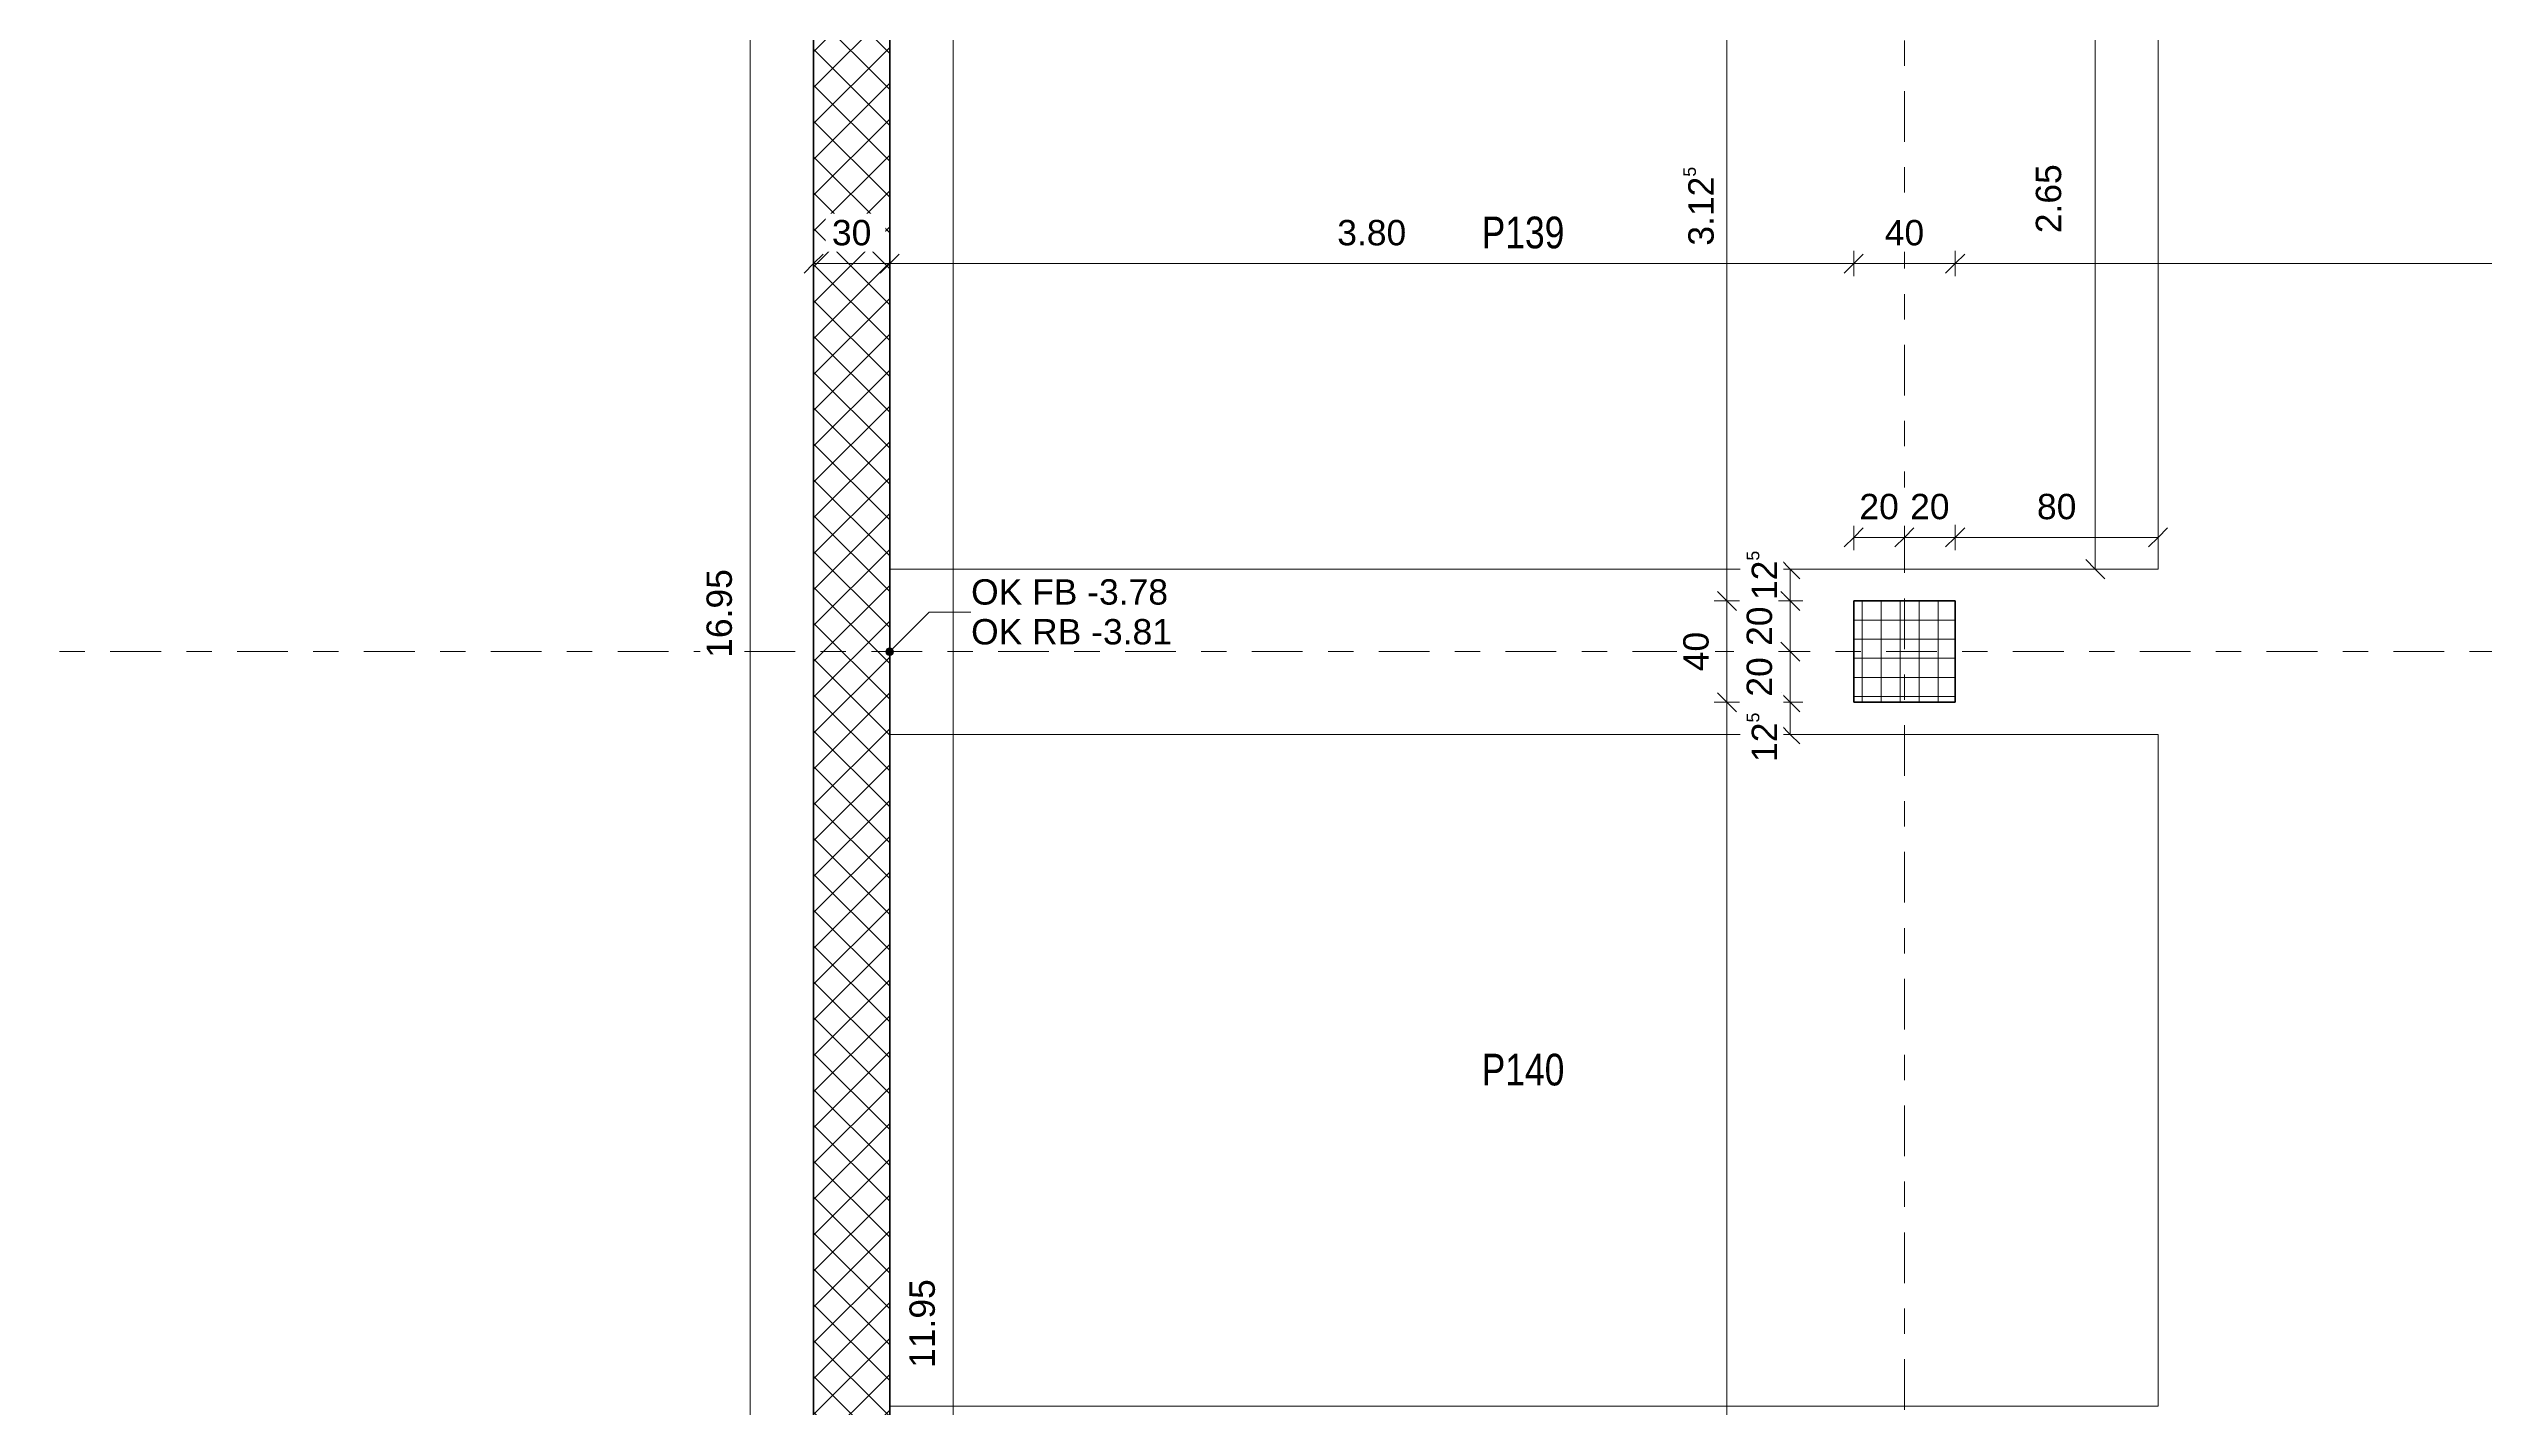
# Model space of a CAD drawing. Header units: metres. Extents: x -86 to 44, y -23 to 39.
# Drawn here: x -66.02 to -56.43, y 18.2 to 23.55 of the extents above; entities that cross this region are included whole.
import ezdxf

# ---------------------------------------------------------------- set-up
doc = ezdxf.new("R2010")
doc.units = ezdxf.units.M
doc.linetypes.add('_Rasterlinie_', pattern=[0.375, 0.2, -0.05, 0.075, -0.05])
for name, color, linetype, lineweight in [('A-____-____-DIMS', 7, 'Continuous', 5), ('A-____-____-DIMS-50', 7, 'Continuous', 5), ('A-WALL-____-MCUT', 7, 'Continuous', 35), ('A-WALL-____-PATT', 7, 'Continuous', 35), ('C-PRKG-____-IDEN', 7, 'Continuous', 5), ('C-PRKG-____-OTLN', 7, 'Continuous', 9), ('G-____-____-DIMS', 7, 'Continuous', 5), ('S-COLS-____-MCUT', 7, 'Continuous', 35), ('S-COLS-____-OTLN', 7, 'Continuous', 9), ('S-GRID-____-OTLN', 7, 'Continuous', 5)]:
    doc.layers.add(name, color=color, linetype=linetype, lineweight=lineweight)
doc.styles.add('Arial_1', font='arial.ttf', dxfattribs={"height": 0.1})
doc.styles.add('Arial_3', font='arial.ttf', dxfattribs={"width": 0.8, "height": 0.125})
doc.dimstyles.new('SUB_Rohbau_fein_1', dxfattribs={"dimscale": 0.3048, "dimtxt": 0.102026, "dimasz": 0.246063, "dimexe": 0.164042, "dimexo": 0.0625, "dimgap": 0.123031, "dimtad": 1, "dimrnd": 0.005, "dimzin": 0, "dimdsep": 46, "dimtxsty": 'Arial_1', "dimblk1": 'OBLIQUE', "dimblk2": 'OBLIQUE', "dimsah": 1, "dimcen": 0.09, "dimazin": 0, "dimtfac": 1, "dimtdec": 4, "dimtix": 1, "dimtmove": 0, "dimatfit": 3, "dimfxl": 0.164042, "dimfxlon": 1, "dimtvp": 1, "dimtfill": 1, "dimtolj": 1, "dimtzin": 0, "dimarcsym": 2})
doc.dimstyles.new('SUB_Rohbau_fein_2', dxfattribs={"dimscale": 0.3048, "dimtxt": 0.102026, "dimasz": 0.246063, "dimexe": 0.164042, "dimexo": 0.0625, "dimgap": 0.123031, "dimtad": 1, "dimrnd": 0.005, "dimzin": 0, "dimdsep": 46, "dimtxsty": 'Arial_1', "dimblk1": 'OBLIQUE', "dimblk2": 'OBLIQUE', "dimsah": 1, "dimcen": 0.09, "dimazin": 0, "dimtfac": 1, "dimtdec": 4, "dimtix": 1, "dimtmove": 2, "dimatfit": 3, "dimfxl": 0.164042, "dimfxlon": 1, "dimtvp": 1, "dimtfill": 1, "dimtolj": 1, "dimtzin": 0, "dimarcsym": 2})
doc.dimstyles.new('SUB_Rohbau_fein_3', dxfattribs={"dimscale": 0.3048, "dimtxt": 0.102026, "dimasz": 0.246063, "dimexe": 0.164042, "dimexo": 0.0625, "dimgap": 0.123031, "dimtad": 1, "dimdec": 1, "dimlfac": 100, "dimrnd": 0.5, "dimdsep": 46, "dimtxsty": 'Arial_1', "dimblk1": 'OBLIQUE', "dimblk2": 'OBLIQUE', "dimsah": 1, "dimcen": 0.09, "dimazin": 0, "dimtfac": 1, "dimtdec": 4, "dimtix": 1, "dimtmove": 2, "dimatfit": 3, "dimfxl": 0.164042, "dimfxlon": 1, "dimtvp": 1, "dimtfill": 1, "dimtolj": 1, "dimtzin": 0, "dimarcsym": 2})
doc.dimstyles.new('SUB_Rohbau_fein_6', dxfattribs={"dimscale": 0.3048, "dimtxt": 0.102026, "dimasz": 0.246063, "dimexe": 0.164042, "dimexo": 0.0625, "dimgap": 0.123031, "dimtad": 1, "dimdec": 1, "dimlfac": 100, "dimrnd": 0.5, "dimdsep": 46, "dimtxsty": 'Arial_1', "dimblk1": 'OBLIQUE', "dimblk2": 'OBLIQUE', "dimsah": 1, "dimcen": 0.09, "dimazin": 0, "dimtfac": 1, "dimtdec": 4, "dimtix": 1, "dimtmove": 0, "dimatfit": 3, "dimfxl": 0.164042, "dimfxlon": 1, "dimtvp": 1, "dimtfill": 1, "dimtolj": 1, "dimtzin": 0, "dimarcsym": 2})
doc.dimstyles.new('SUB_Rohbau_fein_7', dxfattribs={"dimscale": 0.3048, "dimtxt": 0.102026, "dimasz": 0.246063, "dimexe": 0.164042, "dimexo": 0.0625, "dimgap": 0.123031, "dimtad": 1, "dimrnd": 0.005, "dimzin": 0, "dimdsep": 46, "dimtxsty": 'Arial_1', "dimblk1": 'OBLIQUE', "dimblk2": 'OBLIQUE', "dimsah": 1, "dimcen": 0.09, "dimazin": 0, "dimtfac": 1, "dimtdec": 4, "dimtix": 1, "dimtmove": 0, "dimatfit": 3, "dimfxl": 0.164042, "dimfxlon": 1, "dimtvp": 1, "dimtfill": 1, "dimtolj": 1, "dimtzin": 0, "dimarcsym": 2})
doc.dimstyles.new('SUB_Rohbau_fein_8', dxfattribs={"dimscale": 0.3048, "dimtxt": 0.102026, "dimasz": 0.246063, "dimexe": 0.164042, "dimexo": 0.0625, "dimgap": 0.123031, "dimtad": 1, "dimdec": 1, "dimlfac": 100, "dimrnd": 0.5, "dimdsep": 46, "dimtxsty": 'Arial_1', "dimblk1": 'OBLIQUE', "dimblk2": 'OBLIQUE', "dimsah": 1, "dimcen": 0.09, "dimazin": 0, "dimtfac": 1, "dimtdec": 4, "dimtix": 1, "dimtmove": 0, "dimatfit": 3, "dimfxl": 0.164042, "dimfxlon": 1, "dimtvp": 1, "dimtfill": 1, "dimtolj": 1, "dimtzin": 0, "dimarcsym": 2})

# ---------------------------------------------------------------- blocks, each defined once
blk = doc.blocks.new('PP_Parkplatz - 2650 x 5000-8868460--01_UG_OK_FFB_AF')
at = {"layer": 'C-PRKG-____-OTLN', "color": 253, "true_color": 0x999999}
for p, q in [((-62.708, 24.151), (-62.608, 24.151)), ((-62.708, 24.151), (-62.708, 21.5016)), ((-62.608, 24.151), (-62.708, 24.151)), ((-62.708, 24.151), (-62.608, 24.151)), ((-62.708, 21.5016), (-62.708, 24.151)), ((-62.608, 24.151), (-61.608, 24.151)), ((-61.608, 24.151), (-62.608, 24.151)), ((-62.608, 24.151), (-61.608, 24.151)), ((-61.608, 24.151), (-59.758, 24.151)), ((-59.758, 24.151), (-61.608, 24.151)), ((-61.608, 24.151), (-59.758, 24.151)), ((-59.608, 24.151), (-57.708, 24.151)), ((-57.708, 24.151), (-59.608, 24.151)), ((-59.608, 24.151), (-57.708, 24.151)), ((-57.708, 24.151), (-57.708, 21.5016)), ((-57.708, 21.5016), (-57.708, 24.151)), ((-57.708, 24.151), (-57.708, 21.5016)), ((-57.708, 24.151), (-57.708, 24.151)), ((-62.708, 21.5016), (-57.708, 21.5016)), ((-62.708, 21.5016), (-57.708, 21.5016)), ((-57.708, 21.5016), (-62.708, 21.5016)), ((-57.708, 21.5016), (-57.708, 21.5016))]:
    blk.add_line(p, q, dxfattribs=at)
blk = doc.blocks.new('PP_Parkplatz - 2650 x 5000-V32--01_UG_OK_FFB_AF')
at = {"layer": 'C-PRKG-____-OTLN', "color": 253, "true_color": 0x999999}
for p, q in [((-62.708, 20.85), (-57.708, 20.85)), ((-62.708, 18.2005), (-62.708, 20.85)), ((-57.708, 20.85), (-62.708, 20.85)), ((-62.708, 18.2005), (-62.708, 20.85)), ((-62.708, 20.85), (-57.708, 20.85)), ((-57.708, 18.2005), (-57.708, 20.85)), ((-57.708, 18.2005), (-57.708, 20.85)), ((-57.708, 20.85), (-57.708, 18.2005)), ((-57.708, 20.85), (-57.708, 20.85)), ((-62.708, 18.2005), (-57.708, 18.2005)), ((-62.708, 18.2005), (-57.708, 18.2005)), ((-57.708, 18.2005), (-62.708, 18.2005)), ((-57.708, 18.2005), (-57.708, 18.2005))]:
    blk.add_line(p, q, dxfattribs=at)
blk = doc.blocks.new('DIMBLOCK893--01_UG_OK_FFB_AF')
at = {"layer": 'A-____-____-DIMS-50'}
for p, q in [((-59.158, 21.5016), (-59.208, 21.5016)), ((-59.158, 21.5016), (-59.1955, 21.5391)), ((-59.158, 21.5016), (-59.158, 21.3766)), ((-59.158, 21.5016), (-59.1205, 21.4641)), ((-59.158, 21.5016), (-59.108, 21.5016)), ((-59.158, 21.3766), (-59.1955, 21.4141)), ((-59.158, 21.3766), (-59.208, 21.3766)), ((-59.158, 21.3766), (-59.1205, 21.3391)), ((-59.158, 21.3766), (-59.108, 21.3766))]:
    blk.add_line(p, q, dxfattribs=at)
at = {"layer": 'A-____-____-DIMS-50', "color": 0, "insert": (-59.33, 21.38), "char_height": 0.1, "width": 0.248525, "attachment_point": 1, "rotation": 90, "line_spacing_factor": 0.941778, "style": 'Arial_1', "bg_fill": 3, "box_fill_scale": 1.25, "bg_fill_color": 256, "bg_fill_true_color": 13158600, "bg_fill_transparency": 0}
blk.add_mtext('12\\A2\\H0.5x;\\S5^  ;\\H2x;', dxfattribs=at)
blk = doc.blocks.new('_Oblique')
at = {"color": 0, "linetype": 'ByBlock', "lineweight": -2}
blk.add_line((-0.5, -0.5), (0.5, 0.5), dxfattribs=at)
blk = doc.blocks.new('DIMBLOCK894--01_UG_OK_FFB_AF')
at = {"layer": 'A-____-____-DIMS-50'}
for p, q in [((-59.158, 21.3766), (-59.1955, 21.4141)), ((-59.158, 21.3766), (-59.208, 21.3766)), ((-59.158, 21.3766), (-59.158, 21.1766)), ((-59.158, 21.3766), (-59.1205, 21.3391)), ((-59.158, 21.3766), (-59.108, 21.3766)), ((-59.158, 21.1766), (-59.1955, 21.2141)), ((-59.158, 21.1766), (-59.208, 21.1766)), ((-59.158, 21.1766), (-59.1205, 21.1391)), ((-59.158, 21.1766), (-59.108, 21.1766))]:
    blk.add_line(p, q, dxfattribs=at)
at = {"layer": 'A-____-____-DIMS-50', "color": 0, "insert": (-59.33, 21.199), "char_height": 0.1, "width": 0.186088, "attachment_point": 1, "rotation": 90, "line_spacing_factor": 0.941778, "style": 'Arial_1', "bg_fill": 3, "box_fill_scale": 1.25, "bg_fill_color": 256, "bg_fill_true_color": 13158600, "bg_fill_transparency": 0}
blk.add_mtext('20', dxfattribs=at)
blk = doc.blocks.new('DIMBLOCK895--01_UG_OK_FFB_AF')
at = {"layer": 'A-____-____-DIMS-50'}
for p, q in [((-59.158, 21.1766), (-59.1955, 21.2141)), ((-59.158, 21.1766), (-59.208, 21.1766)), ((-59.158, 21.1766), (-59.158, 20.9766)), ((-59.158, 21.1766), (-59.1205, 21.1391)), ((-59.158, 21.1766), (-59.108, 21.1766)), ((-59.158, 20.9766), (-59.208, 20.9766)), ((-59.158, 20.9766), (-59.1955, 21.0141)), ((-59.158, 20.9766), (-59.1205, 20.9391)), ((-59.158, 20.9766), (-59.108, 20.9766))]:
    blk.add_line(p, q, dxfattribs=at)
at = {"layer": 'A-____-____-DIMS-50', "color": 0, "insert": (-59.33, 20.999), "char_height": 0.1, "width": 0.186088, "attachment_point": 1, "rotation": 90, "line_spacing_factor": 0.941778, "style": 'Arial_1', "bg_fill": 3, "box_fill_scale": 1.25, "bg_fill_color": 256, "bg_fill_true_color": 13158600, "bg_fill_transparency": 0}
blk.add_mtext('20', dxfattribs=at)
blk = doc.blocks.new('DIMBLOCK896--01_UG_OK_FFB_AF')
at = {"layer": 'A-____-____-DIMS-50'}
for p, q in [((-59.158, 20.9766), (-59.208, 20.9766)), ((-59.158, 20.9766), (-59.1955, 21.0141)), ((-59.158, 20.9766), (-59.158, 20.85)), ((-59.158, 20.9766), (-59.1205, 20.9391)), ((-59.158, 20.9766), (-59.108, 20.9766)), ((-59.158, 20.85), (-59.208, 20.85)), ((-59.158, 20.85), (-59.1955, 20.8875)), ((-59.158, 20.85), (-59.1205, 20.8125)), ((-59.158, 20.85), (-59.108, 20.85))]:
    blk.add_line(p, q, dxfattribs=at)
at = {"layer": 'A-____-____-DIMS-50', "color": 0, "insert": (-59.33, 20.7416), "char_height": 0.1, "width": 0.248525, "attachment_point": 1, "rotation": 90, "line_spacing_factor": 0.941778, "style": 'Arial_1', "bg_fill": 3, "box_fill_scale": 1.25, "bg_fill_color": 256, "bg_fill_true_color": 13158600, "bg_fill_transparency": 0}
blk.add_mtext('12\\A2\\H0.5x;\\S5^  ;\\H2x;', dxfattribs=at)
blk = doc.blocks.new('DIMBLOCK897--01_UG_OK_FFB_AF')
at = {"layer": 'A-____-____-DIMS-50'}
for p, q in [((-58.908, 21.6266), (-58.9455, 21.5891)), ((-58.908, 21.6266), (-58.908, 21.6766)), ((-58.908, 21.6266), (-58.8705, 21.6641)), ((-58.908, 21.6266), (-58.708, 21.6266)), ((-58.908, 21.6266), (-58.908, 21.5766)), ((-58.708, 21.6266), (-58.7455, 21.5891)), ((-58.708, 21.6266), (-58.708, 21.6766)), ((-58.708, 21.6266), (-58.6705, 21.6641)), ((-58.708, 21.6266), (-58.708, 21.5766))]:
    blk.add_line(p, q, dxfattribs=at)
at = {"layer": 'A-____-____-DIMS-50', "color": 0, "insert": (-58.8856, 21.7986), "char_height": 0.1, "width": 0.186088, "attachment_point": 1, "line_spacing_factor": 0.941778, "style": 'Arial_1', "bg_fill": 3, "box_fill_scale": 1.25, "bg_fill_color": 256, "bg_fill_true_color": 13158600, "bg_fill_transparency": 0}
blk.add_mtext('20', dxfattribs=at)
blk = doc.blocks.new('DIMBLOCK898--01_UG_OK_FFB_AF')
at = {"layer": 'A-____-____-DIMS-50'}
for p, q in [((-58.708, 21.6266), (-58.7455, 21.5891)), ((-58.708, 21.6266), (-58.708, 21.6766)), ((-58.708, 21.6266), (-58.6705, 21.6641)), ((-58.708, 21.6266), (-58.508, 21.6266)), ((-58.708, 21.6266), (-58.708, 21.5766)), ((-58.508, 21.6266), (-58.5455, 21.5891)), ((-58.508, 21.6266), (-58.508, 21.6766)), ((-58.508, 21.6266), (-58.4705, 21.6641)), ((-58.508, 21.6266), (-58.508, 21.5766))]:
    blk.add_line(p, q, dxfattribs=at)
at = {"layer": 'A-____-____-DIMS-50', "color": 0, "insert": (-58.6856, 21.7986), "char_height": 0.1, "width": 0.186088, "attachment_point": 1, "line_spacing_factor": 0.941778, "style": 'Arial_1', "bg_fill": 3, "box_fill_scale": 1.25, "bg_fill_color": 256, "bg_fill_true_color": 13158600, "bg_fill_transparency": 0}
blk.add_mtext('20', dxfattribs=at)
blk = doc.blocks.new('DIMBLOCK899--01_UG_OK_FFB_AF')
at = {"layer": 'A-____-____-DIMS-50'}
for p, q in [((-58.508, 21.6266), (-58.5455, 21.5891)), ((-58.508, 21.6266), (-58.508, 21.6766)), ((-58.508, 21.6266), (-58.4705, 21.6641)), ((-58.508, 21.6266), (-57.708, 21.6266)), ((-58.508, 21.6266), (-58.508, 21.5766)), ((-57.708, 21.6266), (-57.7455, 21.5891)), ((-57.708, 21.6266), (-57.708, 21.6766)), ((-57.708, 21.6266), (-57.6705, 21.6641)), ((-57.708, 21.6266), (-57.708, 21.5766))]:
    blk.add_line(p, q, dxfattribs=at)
at = {"layer": 'A-____-____-DIMS-50', "color": 0, "insert": (-58.1856, 21.7986), "char_height": 0.1, "width": 0.186088, "attachment_point": 1, "line_spacing_factor": 0.941778, "style": 'Arial_1', "bg_fill": 3, "box_fill_scale": 1.25, "bg_fill_color": 256, "bg_fill_true_color": 13158600, "bg_fill_transparency": 0}
blk.add_mtext('80', dxfattribs=at)
blk = doc.blocks.new('DIMBLOCK957--01_UG_OK_FFB_AF')
at = {"layer": 'A-____-____-DIMS-50'}
for p, q in [((-59.408, 24.5016), (-59.458, 24.5016)), ((-59.408, 24.5016), (-59.4455, 24.5391)), ((-59.408, 24.5016), (-59.408, 21.3766)), ((-59.408, 24.5016), (-59.3705, 24.4641)), ((-59.408, 24.5016), (-59.358, 24.5016)), ((-59.408, 21.3766), (-59.4455, 21.4141)), ((-59.408, 21.3766), (-59.458, 21.3766)), ((-59.408, 21.3766), (-59.3705, 21.3391)), ((-59.408, 21.3766), (-59.358, 21.3766))]:
    blk.add_line(p, q, dxfattribs=at)
at = {"layer": 'A-____-____-DIMS-50', "color": 0, "insert": (-59.58, 22.7774), "char_height": 0.1, "width": 0.388091, "attachment_point": 1, "rotation": 90, "line_spacing_factor": 0.941778, "style": 'Arial_1', "bg_fill": 3, "box_fill_scale": 1.25, "bg_fill_color": 256, "bg_fill_true_color": 13158600, "bg_fill_transparency": 0}
blk.add_mtext('3.12\\A2\\H0.5x;\\S5^  ;\\H2x;', dxfattribs=at)
blk = doc.blocks.new('DIMBLOCK958--01_UG_OK_FFB_AF')
at = {"layer": 'A-____-____-DIMS-50'}
for p, q in [((-59.408, 21.3766), (-59.4455, 21.4141)), ((-59.408, 21.3766), (-59.458, 21.3766)), ((-59.408, 21.3766), (-59.408, 20.9766)), ((-59.408, 21.3766), (-59.3705, 21.3391)), ((-59.408, 21.3766), (-59.358, 21.3766)), ((-59.408, 20.9766), (-59.458, 20.9766)), ((-59.408, 20.9766), (-59.4455, 21.0141)), ((-59.408, 20.9766), (-59.3705, 20.9391)), ((-59.408, 20.9766), (-59.358, 20.9766))]:
    blk.add_line(p, q, dxfattribs=at)
at = {"layer": 'A-____-____-DIMS-50', "color": 0, "insert": (-59.58, 21.099), "char_height": 0.1, "width": 0.186088, "attachment_point": 1, "rotation": 90, "line_spacing_factor": 0.941778, "style": 'Arial_1', "bg_fill": 3, "box_fill_scale": 1.25, "bg_fill_color": 256, "bg_fill_true_color": 13158600, "bg_fill_transparency": 0}
blk.add_mtext('40', dxfattribs=at)
blk = doc.blocks.new('DIMBLOCK959--01_UG_OK_FFB_AF')
at = {"layer": 'A-____-____-DIMS-50'}
for p, q in [((-59.408, 20.9766), (-59.458, 20.9766)), ((-59.408, 20.9766), (-59.4455, 21.0141)), ((-59.408, 20.9766), (-59.408, 12.7766)), ((-59.408, 20.9766), (-59.3705, 20.9391)), ((-59.408, 20.9766), (-59.358, 20.9766)), ((-59.408, 12.7766), (-59.458, 12.7766)), ((-59.408, 12.7766), (-59.4455, 12.8141)), ((-59.408, 12.7766), (-59.3705, 12.7391)), ((-59.408, 12.7766), (-59.358, 12.7766))]:
    blk.add_line(p, q, dxfattribs=at)
at = {"layer": 'A-____-____-DIMS-50', "color": 0, "insert": (-59.58, 16.7409), "char_height": 0.1, "width": 0.325653, "attachment_point": 1, "rotation": 90, "line_spacing_factor": 0.941778, "style": 'Arial_1', "bg_fill": 3, "box_fill_scale": 1.25, "bg_fill_color": 256, "bg_fill_true_color": 13158600, "bg_fill_transparency": 0}
blk.add_mtext('8.20', dxfattribs=at)
blk = doc.blocks.new('DIMBLOCK976--01_UG_OK_FFB_AF')
at = {"layer": 'A-____-____-DIMS-50'}
for p, q in [((-62.458, 24.5016), (-62.508, 24.5016)), ((-62.458, 24.5016), (-62.4955, 24.5391)), ((-62.458, 12.5516), (-62.458, 24.5016)), ((-62.458, 24.5016), (-62.4205, 24.4641)), ((-62.458, 24.5016), (-62.408, 24.5016)), ((-62.458, 12.5516), (-62.4955, 12.5891)), ((-62.458, 12.5516), (-62.508, 12.5516)), ((-62.458, 12.5516), (-62.4205, 12.5141)), ((-62.458, 12.5516), (-62.408, 12.5516))]:
    blk.add_line(p, q, dxfattribs=at)
at = {"layer": 'A-____-____-DIMS-50', "color": 0, "insert": (-62.63, 18.3521), "char_height": 0.1, "width": 0.418697, "attachment_point": 1, "rotation": 90, "line_spacing_factor": 0.941778, "style": 'Arial_1', "bg_fill": 3, "box_fill_scale": 1.25, "bg_fill_color": 256, "bg_fill_true_color": 13158600, "bg_fill_transparency": 0}
blk.add_mtext('11.95', dxfattribs=at)
blk = doc.blocks.new('DIMBLOCK1204--01_UG_OK_FFB_AF')
at = {"layer": 'A-____-____-DIMS-50'}
for p, q in [((-57.9558, 24.151), (-57.9933, 24.1885)), ((-57.9558, 24.151), (-58.0058, 24.151)), ((-57.9558, 21.5016), (-57.9558, 24.151)), ((-57.9558, 24.151), (-57.9183, 24.1135)), ((-57.9558, 24.151), (-57.9058, 24.151)), ((-57.9558, 21.5016), (-58.0058, 21.5016)), ((-57.9558, 21.5016), (-57.9933, 21.5391)), ((-57.9558, 21.5016), (-57.9183, 21.4641)), ((-57.9558, 21.5016), (-57.9058, 21.5016))]:
    blk.add_line(p, q, dxfattribs=at)
at = {"layer": 'A-____-____-DIMS-50', "color": 0, "insert": (-58.1902, 22.8264), "char_height": 0.1, "width": 0.325653, "attachment_point": 1, "rotation": 90, "line_spacing_factor": 0.941778, "style": 'Arial_1', "bg_fill": 3, "box_fill_scale": 1.25, "bg_fill_color": 256, "bg_fill_true_color": 13158600, "bg_fill_transparency": 0}
blk.add_mtext('2.65', dxfattribs=at)
blk = doc.blocks.new('DIMBLOCK1224--01_UG_OK_FFB_AF')
at = {"layer": 'A-____-____-DIMS-50'}
for p, q in [((-63.258, 29.8016), (-63.308, 29.8016)), ((-63.258, 29.8016), (-63.2955, 29.8391)), ((-63.258, 12.8516), (-63.258, 29.8016)), ((-63.258, 29.8016), (-63.2205, 29.7641)), ((-63.258, 29.8016), (-63.208, 29.8016)), ((-63.258, 12.8516), (-63.2955, 12.8891)), ((-63.258, 12.8516), (-63.308, 12.8516)), ((-63.258, 12.8516), (-63.2205, 12.8141)), ((-63.258, 12.8516), (-63.208, 12.8516))]:
    blk.add_line(p, q, dxfattribs=at)
at = {"layer": 'A-____-____-DIMS-50', "color": 0, "insert": (-63.43, 21.1521), "char_height": 0.1, "width": 0.418697, "attachment_point": 1, "rotation": 90, "line_spacing_factor": 0.941778, "style": 'Arial_1', "bg_fill": 3, "box_fill_scale": 1.25, "bg_fill_color": 256, "bg_fill_true_color": 13158600, "bg_fill_transparency": 0}
blk.add_mtext('16.95', dxfattribs=at)
blk = doc.blocks.new('DIMBLOCK1425--01_UG_OK_FFB_AF')
at = {"layer": 'A-____-____-DIMS-50'}
for p, q in [((-63.008, 22.7066), (-63.008, 22.7566)), ((-62.708, 22.7066), (-62.708, 22.7566)), ((-63.008, 22.7066), (-63.0455, 22.6691)), ((-63.008, 22.7066), (-62.9705, 22.7441)), ((-63.008, 22.7066), (-62.708, 22.7066)), ((-63.008, 22.7066), (-63.008, 22.6566)), ((-62.708, 22.7066), (-62.7455, 22.6691)), ((-62.708, 22.7066), (-62.6705, 22.7441)), ((-62.708, 22.7066), (-62.708, 22.6566))]:
    blk.add_line(p, q, dxfattribs=at)
at = {"layer": 'A-____-____-DIMS-50', "color": 0, "insert": (-62.9356, 22.8786), "char_height": 0.1, "width": 0.186088, "attachment_point": 1, "line_spacing_factor": 0.941778, "style": 'Arial_1', "bg_fill": 3, "box_fill_scale": 1.25, "bg_fill_color": 256, "bg_fill_true_color": 13158600, "bg_fill_transparency": 0}
blk.add_mtext('30', dxfattribs=at)
blk = doc.blocks.new('DIMBLOCK1426--01_UG_OK_FFB_AF')
at = {"layer": 'A-____-____-DIMS-50'}
for p, q in [((-62.708, 22.7066), (-62.708, 22.7566)), ((-58.908, 22.7066), (-58.908, 22.7566)), ((-62.708, 22.7066), (-62.7455, 22.6691)), ((-62.708, 22.7066), (-62.6705, 22.7441)), ((-62.708, 22.7066), (-58.908, 22.7066)), ((-62.708, 22.7066), (-62.708, 22.6566)), ((-58.908, 22.7066), (-58.9455, 22.6691)), ((-58.908, 22.7066), (-58.8705, 22.7441)), ((-58.908, 22.7066), (-58.908, 22.6566))]:
    blk.add_line(p, q, dxfattribs=at)
at = {"layer": 'A-____-____-DIMS-50', "color": 0, "insert": (-60.9437, 22.8786), "char_height": 0.1, "width": 0.325653, "attachment_point": 1, "line_spacing_factor": 0.941778, "style": 'Arial_1', "bg_fill": 3, "box_fill_scale": 1.25, "bg_fill_color": 256, "bg_fill_true_color": 13158600, "bg_fill_transparency": 0}
blk.add_mtext('3.80', dxfattribs=at)
blk = doc.blocks.new('DIMBLOCK1427--01_UG_OK_FFB_AF')
at = {"layer": 'A-____-____-DIMS-50'}
for p, q in [((-58.908, 22.7066), (-58.908, 22.7566)), ((-58.508, 22.7066), (-58.508, 22.7566)), ((-58.908, 22.7066), (-58.9455, 22.6691)), ((-58.908, 22.7066), (-58.8705, 22.7441)), ((-58.908, 22.7066), (-58.508, 22.7066)), ((-58.908, 22.7066), (-58.908, 22.6566)), ((-58.508, 22.7066), (-58.5455, 22.6691)), ((-58.508, 22.7066), (-58.4705, 22.7441)), ((-58.508, 22.7066), (-58.508, 22.6566))]:
    blk.add_line(p, q, dxfattribs=at)
at = {"layer": 'A-____-____-DIMS-50', "color": 0, "insert": (-58.7856, 22.8786), "char_height": 0.1, "width": 0.186088, "attachment_point": 1, "line_spacing_factor": 0.941778, "style": 'Arial_1', "bg_fill": 3, "box_fill_scale": 1.25, "bg_fill_color": 256, "bg_fill_true_color": 13158600, "bg_fill_transparency": 0}
blk.add_mtext('40', dxfattribs=at)
blk = doc.blocks.new('DIMBLOCK1428--01_UG_OK_FFB_AF')
at = {"layer": 'A-____-____-DIMS-50'}
for p, q in [((-58.508, 22.7066), (-58.508, 22.7566)), ((-51.908, 22.7066), (-51.908, 22.7566)), ((-58.508, 22.7066), (-58.5455, 22.6691)), ((-58.508, 22.7066), (-58.4705, 22.7441)), ((-58.508, 22.7066), (-51.908, 22.7066)), ((-58.508, 22.7066), (-58.508, 22.6566)), ((-51.908, 22.7066), (-51.9455, 22.6691)), ((-51.908, 22.7066), (-51.8705, 22.7441)), ((-51.908, 22.7066), (-51.908, 22.6566))]:
    blk.add_line(p, q, dxfattribs=at)
at = {"layer": 'A-____-____-DIMS-50', "color": 0, "insert": (-55.3437, 22.8786), "char_height": 0.1, "width": 0.325653, "attachment_point": 1, "line_spacing_factor": 0.941778, "style": 'Arial_1', "bg_fill": 3, "box_fill_scale": 1.25, "bg_fill_color": 256, "bg_fill_true_color": 13158600, "bg_fill_transparency": 0}
blk.add_mtext('6.60', dxfattribs=at)

msp = doc.modelspace()

# ---------------------------------------------------------------- hatches: boundary and pattern name
at = {"layer": 'A-WALL-____-PATT', "lineweight": 9}
h = msp.add_hatch(dxfattribs=at)
h.set_pattern_fill('FP_1', color=256, style=0, pattern_type=2)
h.set_pattern_definition([(45, (0, 0), (-0.07071068, 0.07071068), []), (135, (0, 0), (-0.07071068, -0.07071068), [])])
h.paths.add_polyline_path([(-62.708, 12.8516), (-62.708, 28.1075), (-63.008, 28.1075), (-63.008, 12.8516)])
at = {"layer": 'S-COLS-____-OTLN'}
h = msp.add_hatch(dxfattribs=at)
h.set_pattern_fill('FP_2', color=256, style=0, pattern_type=2)
h.set_pattern_definition([(0, (0, 0), (0, 0.075), []), (90, (0, 0), (-0.075, 5e-18), [])])
h.paths.add_polyline_path([(-58.508, 20.9766), (-58.508, 21.3766), (-58.908, 21.3766), (-58.908, 20.9766)])

# ---------------------------------------------------------------- linework, layer by layer
at = {"layer": 'A-WALL-____-MCUT'}
for p, q in [((-63.008, 12.8516), (-63.008, 28.3016)), ((-62.708, 12.5516), (-62.708, 24.5016))]:
    msp.add_line(p, q, dxfattribs=at)
at = {"layer": 'S-COLS-____-MCUT'}
for p, q in [((-58.508, 21.3766), (-58.908, 21.3766)), ((-58.908, 21.3766), (-58.908, 20.9766)), ((-58.508, 20.9766), (-58.508, 21.3766)), ((-58.908, 20.9766), (-58.508, 20.9766))]:
    msp.add_line(p, q, dxfattribs=at)
at = {"layer": 'S-GRID-____-OTLN', "color": 8, "linetype": '_Rasterlinie_', "true_color": 0x808080}
for p, q in [((-58.708, -7.8134), (-58.708, 34.9016)), ((-80.7802, 21.1766), (-35.6866, 21.1766))]:
    msp.add_line(p, q, dxfattribs=at)

# ---------------------------------------------------------------- block references
at = {"layer": 'C-PRKG-____-OTLN', "color": 253, "true_color": 0x999999}
for name in ['PP_Parkplatz - 2650 x 5000-8868460--01_UG_OK_FFB_AF', 'PP_Parkplatz - 2650 x 5000-V32--01_UG_OK_FFB_AF']:
    msp.add_blockref(name, (0, 0), dxfattribs=at)

# ---------------------------------------------------------------- next in the draw order: texts
at = {"layer": 'C-PRKG-____-IDEN', "char_height": 0.125, "width": 0.391223, "attachment_point": 1, "style": 'Arial_3', "bg_fill": 3, "box_fill_scale": 1.25, "bg_fill_color": 256, "bg_fill_true_color": 13158600, "bg_fill_transparency": 0}
for s, insert in [('P139', (-60.3746, 22.8918)), ('P140', (-60.3746, 19.5908))]:
    msp.add_mtext(s, dxfattribs=dict(at, insert=insert))

# ---------------------------------------------------------------- next in the draw order: dimensions: what is measured, and where the dimension line sits
at = {"layer": 'A-____-____-DIMS'}
for base, p1, p2, override, picture, middle in [((-63.258, 29.8016), (-63.308, 12.8516), (-63.308, 29.8016), {"dimpost": '<>', "dimfxl": 16.95}, 'DIMBLOCK1224--01_UG_OK_FFB_AF', (-63.3466, 21.3266)), ((-62.458, 24.5016), (-62.508, 12.5516), (-62.508, 24.5016), {"dimpost": '<>', "dimfxl": 11.95}, 'DIMBLOCK976--01_UG_OK_FFB_AF', (-62.5466, 18.5266))]:
    dim = msp.add_linear_dim(base=base, p1=p1, p2=p2, angle=90, dimstyle='SUB_Rohbau_fein_7', override=override, dxfattribs=at)
    dim.commit()
    dim.dimension.update_dxf_attribs({"geometry": picture, "text_midpoint": middle})
dim = msp.add_linear_dim(base=(-58.708, 21.6266), p1=(-58.908, 21.5766), p2=(-58.708, 21.6766), dimstyle='SUB_Rohbau_fein_6', override={"dimpost": '<>', "dimfxl": 0.223607}, dxfattribs=at)
dim.commit()
dim.dimension.update_dxf_attribs({"geometry": 'DIMBLOCK897--01_UG_OK_FFB_AF', "text_midpoint": (-58.808, 21.7151)})
dim = msp.add_linear_dim(base=(-59.158, 21.3766), p1=(-59.108, 21.5016), p2=(-59.108, 21.3766), angle=90, text='\\A1;12\\Q;{\\A1;{\\H0.5x;\\S5^ ;}}', dimstyle='SUB_Rohbau_fein_3', override={"dimpost": '<>', "dimfxl": 0.125006}, dxfattribs=at)
dim.commit()
dim.dimension.update_dxf_attribs({"geometry": 'DIMBLOCK893--01_UG_OK_FFB_AF', "text_midpoint": (-59.2634, 21.5043), "dimtype": 160, "text_rotation": 90})

# ---------------------------------------------------------------- next in the draw order: hatches: boundary and pattern name
at = {"layer": 'G-____-____-DIMS', "lineweight": 9}
h = msp.add_hatch(color=256, dxfattribs=at)
edge = h.paths.add_edge_path()
edge.add_arc((-62.708, 21.1765), 0.015, 0, 360)

# ---------------------------------------------------------------- next in the draw order: linework, layer by layer
at = {"layer": 'G-____-____-DIMS'}
for p, q in [((-62.708, 21.1765), (-62.552, 21.3326)), ((-62.552, 21.3326), (-62.3885, 21.3326))]:
    msp.add_line(p, q, dxfattribs=at)
at = {"layer": 'G-____-____-DIMS', "lineweight": 9}
msp.add_circle((-62.708, 21.1765), 0.015, dxfattribs=at)

# ---------------------------------------------------------------- next in the draw order: texts
at = {"layer": 'G-____-____-DIMS', "insert": (-62.3871, 21.4619), "char_height": 0.1, "width": 0.946353, "attachment_point": 1, "line_spacing_factor": 0.941778, "style": 'Arial_1'}
msp.add_mtext('OK FB -3.78\\POK RB -3.81', dxfattribs=at)

# ---------------------------------------------------------------- next in the draw order: dimensions: what is measured, and where the dimension line sits
at = {"layer": 'A-____-____-DIMS'}
for base, p1, p2, dimstyle, override, picture, middle in [((-62.708, 22.7066), (-63.008, 22.7566), (-62.708, 22.7566), 'SUB_Rohbau_fein_8', {"dimpost": '<>', "dimfxl": 0.3}, 'DIMBLOCK1425--01_UG_OK_FFB_AF', (-62.858, 22.7952)), ((-58.508, 21.6266), (-58.708, 21.6766), (-58.508, 21.5766), 'SUB_Rohbau_fein_6', {"dimpost": '<>', "dimfxl": 0.223607}, 'DIMBLOCK898--01_UG_OK_FFB_AF', (-58.608, 21.7151))]:
    dim = msp.add_linear_dim(base=base, p1=p1, p2=p2, dimstyle=dimstyle, override=override, dxfattribs=at)
    dim.commit()
    dim.dimension.update_dxf_attribs({"geometry": picture, "text_midpoint": middle})
dim = msp.add_linear_dim(base=(-59.158, 21.1766), p1=(-59.108, 21.3766), p2=(-59.108, 21.1766), angle=90, dimstyle='SUB_Rohbau_fein_6', override={"dimpost": '<>', "dimfxl": 0.2}, dxfattribs=at)
dim.commit()
dim.dimension.update_dxf_attribs({"geometry": 'DIMBLOCK894--01_UG_OK_FFB_AF', "text_midpoint": (-59.2466, 21.2766)})

# ---------------------------------------------------------------- next in the draw order: dimensions: what is measured, and where the dimension line sits
dim = msp.add_linear_dim(base=(-59.408, 21.3766), p1=(-59.358, 24.5016), p2=(-59.358, 21.3766), angle=90, text='\\A1;3.12\\Q;{\\A1;{\\H0.5x;\\S5^ ;}}', dimstyle='SUB_Rohbau_fein_1', override={"dimpost": '<>', "dimfxl": 3.125}, dxfattribs=at)
dim.commit()
dim.dimension.update_dxf_attribs({"geometry": 'DIMBLOCK957--01_UG_OK_FFB_AF', "text_midpoint": (-59.4966, 22.9391)})
dim = msp.add_linear_dim(base=(-57.708, 21.6266), p1=(-58.508, 21.5766), p2=(-57.708, 21.5766), dimstyle='SUB_Rohbau_fein_6', override={"dimpost": '<>', "dimfxl": 0.8}, dxfattribs=at)
dim.commit()
dim.dimension.update_dxf_attribs({"geometry": 'DIMBLOCK899--01_UG_OK_FFB_AF', "text_midpoint": (-58.108, 21.7151)})
dim = msp.add_linear_dim(base=(-59.158, 20.9766), p1=(-59.108, 21.1766), p2=(-59.108, 20.9766), angle=90, dimstyle='SUB_Rohbau_fein_6', override={"dimpost": '<>', "dimfxl": 0.2}, dxfattribs=at)
dim.commit()
dim.dimension.update_dxf_attribs({"geometry": 'DIMBLOCK895--01_UG_OK_FFB_AF', "text_midpoint": (-59.2466, 21.0766)})

# ---------------------------------------------------------------- next in the draw order: dimensions: what is measured, and where the dimension line sits
dim = msp.add_linear_dim(base=(-57.9558, 24.151), p1=(-58.0058, 21.5016), p2=(-58.0058, 24.151), angle=90, dimstyle='SUB_Rohbau_fein_2', override={"dimpost": '<>', "dimfxl": 2.649455}, dxfattribs=at)
dim.commit()
dim.dimension.update_dxf_attribs({"geometry": 'DIMBLOCK1204--01_UG_OK_FFB_AF', "text_midpoint": (-58.1236, 22.9893), "dimtype": 160, "text_rotation": 90})
dim = msp.add_linear_dim(base=(-58.908, 22.7066), p1=(-62.708, 22.7566), p2=(-58.908, 22.6566), dimstyle='SUB_Rohbau_fein_7', override={"dimpost": '<>', "dimfxl": 3.801316}, dxfattribs=at)
dim.commit()
dim.dimension.update_dxf_attribs({"geometry": 'DIMBLOCK1426--01_UG_OK_FFB_AF', "text_midpoint": (-60.808, 22.7952)})
dim = msp.add_linear_dim(base=(-59.158, 20.85), p1=(-59.108, 20.9766), p2=(-59.108, 20.85), angle=90, text='\\A1;12\\Q;{\\A1;{\\H0.5x;\\S5^ ;}}', dimstyle='SUB_Rohbau_fein_3', override={"dimpost": '<>', "dimfxl": 0.126561}, dxfattribs=at)
dim.commit()
dim.dimension.update_dxf_attribs({"geometry": 'DIMBLOCK896--01_UG_OK_FFB_AF', "text_midpoint": (-59.2634, 20.8658), "dimtype": 160, "text_rotation": 90})

# ---------------------------------------------------------------- next in the draw order: dimensions: what is measured, and where the dimension line sits
dim = msp.add_linear_dim(base=(-58.508, 22.7066), p1=(-58.908, 22.6566), p2=(-58.508, 22.6566), dimstyle='SUB_Rohbau_fein_8', override={"dimpost": '<>', "dimfxl": 0.4}, dxfattribs=at)
dim.commit()
dim.dimension.update_dxf_attribs({"geometry": 'DIMBLOCK1427--01_UG_OK_FFB_AF', "text_midpoint": (-58.708, 22.7951)})
dim = msp.add_linear_dim(base=(-59.408, 20.9766), p1=(-59.358, 21.3766), p2=(-59.358, 20.9766), angle=90, dimstyle='SUB_Rohbau_fein_6', override={"dimpost": '<>', "dimfxl": 0.4}, dxfattribs=at)
dim.commit()
dim.dimension.update_dxf_attribs({"geometry": 'DIMBLOCK958--01_UG_OK_FFB_AF', "text_midpoint": (-59.4966, 21.1766)})

# ---------------------------------------------------------------- next in the draw order: dimensions: what is measured, and where the dimension line sits
dim = msp.add_linear_dim(base=(-51.908, 22.7066), p1=(-58.508, 22.6566), p2=(-51.908, 22.6566), dimstyle='SUB_Rohbau_fein_7', override={"dimpost": '<>', "dimfxl": 6.6}, dxfattribs=at)
dim.commit()
dim.dimension.update_dxf_attribs({"geometry": 'DIMBLOCK1428--01_UG_OK_FFB_AF', "text_midpoint": (-55.208, 22.7951)})
dim = msp.add_linear_dim(base=(-59.408, 12.7766), p1=(-59.358, 20.9766), p2=(-59.358, 12.7766), angle=90, dimstyle='SUB_Rohbau_fein_1', override={"dimpost": '<>', "dimfxl": 8.199996}, dxfattribs=at)
dim.commit()
dim.dimension.update_dxf_attribs({"geometry": 'DIMBLOCK959--01_UG_OK_FFB_AF', "text_midpoint": (-59.4966, 16.8766)})

doc.saveas('drawing.dxf')
